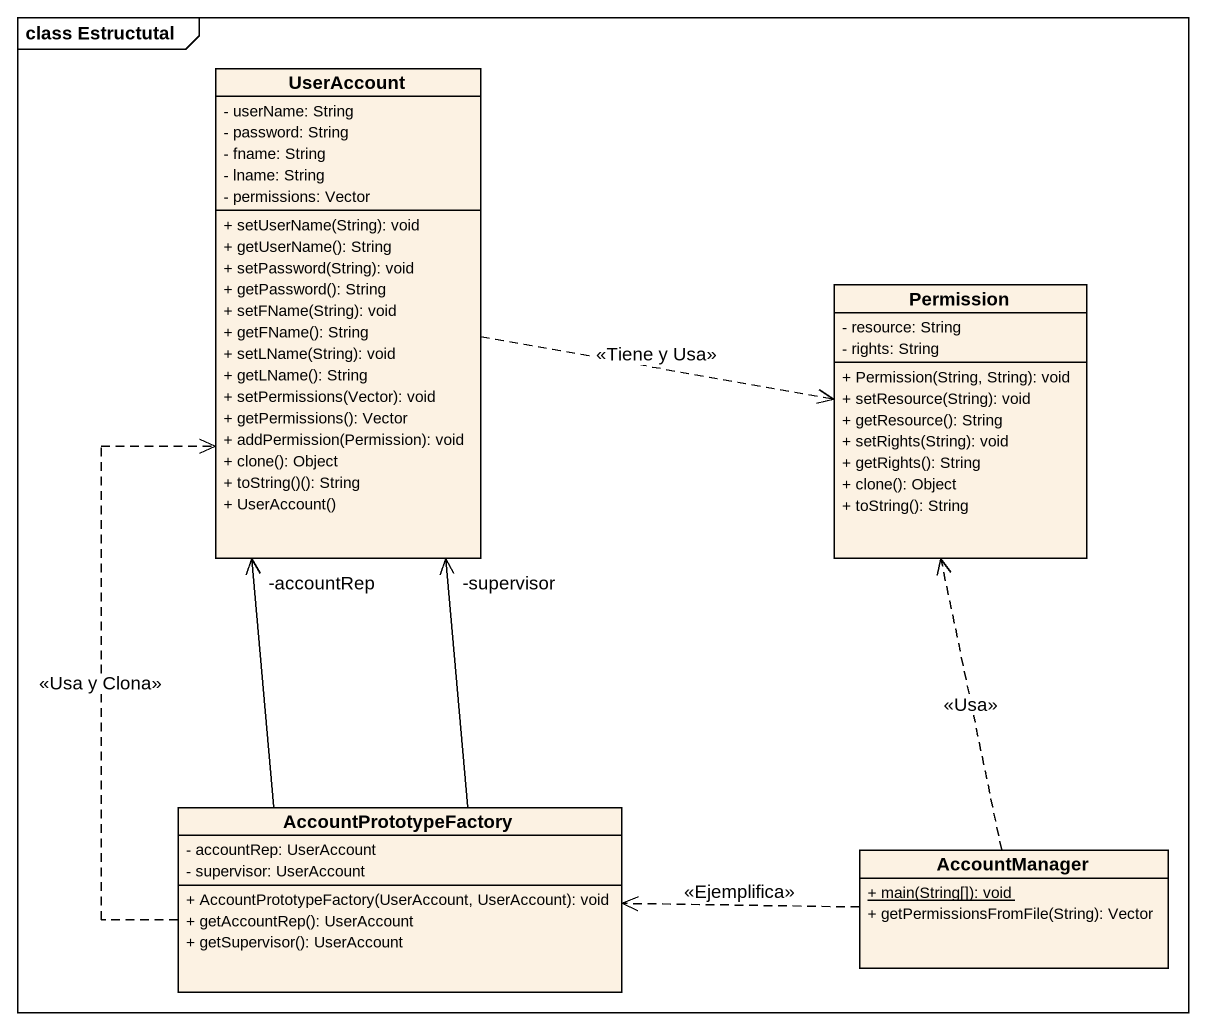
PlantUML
@startuml
mainframe class Estructutal
hide circle
hide empty members
skinparam classAttributeIconSize 0
class UserAccount {
  - userName: String
  - password: String
  - fname: String
  - lname: String
  - permissions: Vector
  + setUserName(String): void
  + getUserName(): String
  + setPassword(String): void
  + getPassword(): String
  + setFName(String): void
  + getFName(): String
  + setLName(String): void
  + getLName(): String
  + setPermissions(Vector): void
  + getPermissions(): Vector
  + addPermission(Permission): void
  + clone(): Object
  + toString()(): String
  + UserAccount()
}
class Permission {
  - resource: String
  - rights: String
  + Permission(String, String): void
  + setResource(String): void
  + getResource(): String
  + setRights(String): void
  + getRights(): String
  + clone(): Object
  + toString(): String
}
class AccountPrototypeFactory {
  - accountRep: UserAccount
  - supervisor: UserAccount
  + AccountPrototypeFactory(UserAccount, UserAccount): void
  + getAccountRep(): UserAccount
  + getSupervisor(): UserAccount
}
class AccountManager {
  {static} + main(String[]): void
  + getPermissionsFromFile(String): Vector
}
UserAccount .right.> Permission : <<Tiene y Usa>>
AccountPrototypeFactory -up-> "-accountRep" UserAccount
AccountPrototypeFactory -up-> "-supervisor" UserAccount
AccountPrototypeFactory .up.> UserAccount : <<Usa y Clona>>
AccountManager .up.> Permission : <<Usa>>
AccountManager .left.> AccountPrototypeFactory : <<Ejemplifica>>
@enduml
